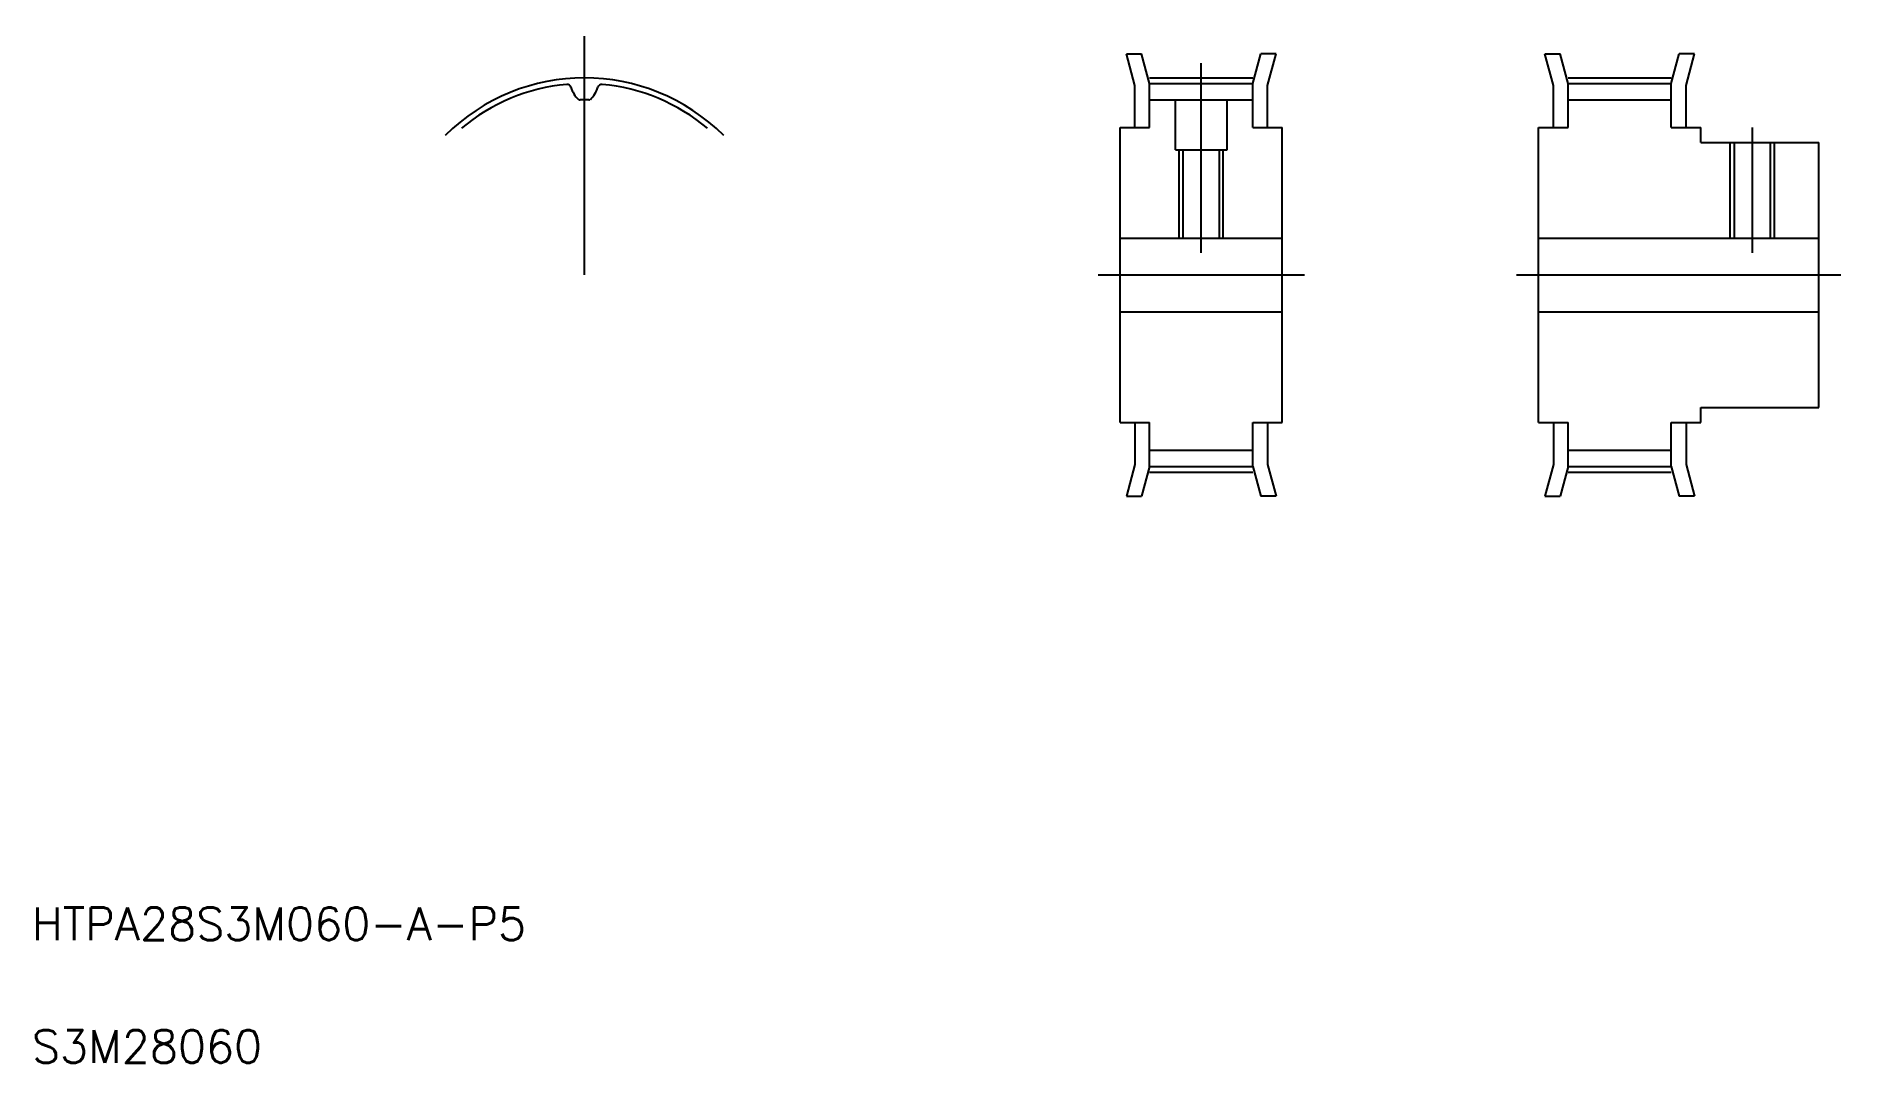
# Model space of a CAD drawing. Extents: x 6 to 128, y 6 to 75.
import ezdxf

# ---------------------------------------------------------------- set-up
doc = ezdxf.new("R2010")
doc.units = 0
doc.linetypes.add('CENTER', pattern=[50.8, 31.75, -6.35, 6.35, -6.35])
doc.linetypes.add('DASHED', pattern=[19.05, 12.7, -6.35])
doc.layers.get('0').update_dxf_attribs({"linetype": 'CONTINUOUS'})
doc.layers.add('CENTER', color=1, linetype='CENTER')
doc.styles.get("Standard").update_dxf_attribs({"font": 'txt', "bigfont": 'BIGFONT'})

msp = doc.modelspace()

# ---------------------------------------------------------------- linework, layer by layer
at = {"color": 7, "linetype": 'CONTINUOUS'}
for p, q in [((79.81, 74.02), (80.84, 74.02)), ((80.38, 71.88), (79.81, 74.02)), ((81.38, 72.01), (80.84, 74.02)), ((88.38, 72.01), (88.92, 74.02)), ((89.96, 74.02), (88.92, 74.02)), ((89.38, 71.88), (89.96, 74.02)), ((108.2, 74.02), (109.24, 74.02)), ((108.77, 71.88), (108.2, 74.02)), ((109.77, 72.01), (109.24, 74.02)), ((116.77, 72.01), (117.31, 74.02)), ((118.35, 74.02), (117.31, 74.02)), ((117.77, 71.88), (118.35, 74.02)), ((80.38, 69.02), (80.38, 71.88)), ((81.38, 72.01), (88.38, 72.01)), ((81.38, 69.02), (81.38, 72.01)), ((88.38, 69.02), (88.38, 72.01)), ((89.38, 69.02), (89.38, 71.88)), ((108.77, 69.02), (108.77, 71.88)), ((109.77, 72.01), (116.77, 72.01)), ((109.77, 69.02), (109.77, 72.01)), ((116.77, 69.02), (116.77, 72.01)), ((117.77, 69.02), (117.77, 71.88)), ((81.38, 70.9), (88.38, 70.9)), ((109.77, 70.9), (116.77, 70.9)), ((79.38, 49.02), (79.38, 69.02)), ((79.38, 69.02), (81.38, 69.02)), ((88.38, 69.02), (90.38, 69.02)), ((90.38, 49.02), (90.38, 69.02)), ((107.77, 49.02), (107.77, 69.02)), ((107.77, 69.02), (109.77, 69.02)), ((116.77, 69.02), (118.77, 69.02)), ((118.77, 68.02), (118.77, 69.02)), ((118.77, 68.02), (126.77, 68.02)), ((126.77, 50.02), (126.77, 68.02)), ((79.38, 61.52), (90.38, 61.52)), ((107.77, 61.52), (126.77, 61.52)), ((126.77, 59.02), (126.77, 59.02)), ((79.38, 56.52), (90.38, 56.52)), ((107.77, 56.52), (126.77, 56.52)), ((126.77, 54.52), (126.77, 54.52)), ((79.38, 49.02), (81.38, 49.02)), ((80.38, 49.02), (80.38, 46.16)), ((81.38, 46.03), (81.38, 49.02)), ((88.38, 49.02), (90.38, 49.02)), ((88.38, 46.03), (88.38, 49.02)), ((89.38, 49.02), (89.38, 46.16)), ((107.77, 49.02), (109.77, 49.02)), ((108.77, 49.02), (108.77, 46.16)), ((109.77, 46.03), (109.77, 49.02)), ((116.77, 49.02), (118.77, 49.02)), ((116.77, 46.03), (116.77, 49.02)), ((117.77, 49.02), (117.77, 46.16)), ((118.77, 50.02), (126.77, 50.02)), ((118.77, 49.02), (118.77, 50.02)), ((81.38, 47.14), (88.38, 47.14)), ((109.77, 47.14), (116.77, 47.14)), ((80.38, 46.16), (79.81, 44.02)), ((81.38, 46.03), (80.84, 44.02)), ((81.38, 46.03), (88.38, 46.03)), ((88.38, 46.03), (88.92, 44.02)), ((89.38, 46.16), (89.96, 44.02)), ((108.77, 46.16), (108.2, 44.02)), ((109.77, 46.03), (109.24, 44.02)), ((109.77, 46.03), (116.77, 46.03)), ((116.77, 46.03), (117.31, 44.02)), ((117.77, 46.16), (118.35, 44.02)), ((79.81, 44.02), (80.84, 44.02)), ((89.96, 44.02), (88.92, 44.02)), ((108.2, 44.02), (109.24, 44.02)), ((118.35, 44.02), (117.31, 44.02))]:
    msp.add_line(p, q, dxfattribs=at)
at = {"color": 3, "linetype": 'DASHED'}
for p, q in [((83.13, 67.52), (83.13, 70.9)), ((86.63, 67.52), (86.63, 70.9)), ((83.13, 67.52), (86.63, 67.52)), ((83.38, 61.52), (83.38, 67.52)), ((83.66, 61.52), (83.66, 67.52)), ((86.11, 61.52), (86.11, 67.52)), ((86.38, 61.52), (86.38, 67.52)), ((120.77, 61.52), (120.77, 68.02)), ((121.05, 61.52), (121.05, 68.02)), ((123.5, 61.52), (123.5, 68.02)), ((123.77, 61.52), (123.77, 68.02))]:
    msp.add_line(p, q, dxfattribs=at)
at = {"color": 7, "linetype": 'CONTINUOUS'}
for centre, radius, start, end in [((43.04, 59.02), 12.99, 95.3052, 130), ((41.86, 71.67), 0.28, 17.5467, 95.3052), ((44.01, 72.35), 1.98, 197.5467, 225.8314), ((42.06, 72.35), 1.98, 314.1686, 342.4533), ((44.21, 71.67), 0.28, 84.6948, 162.4533), ((43.04, 59.02), 12.99, 50, 84.6948), ((42.74, 71.05), 0.15, 225.8314, 271.4129), ((43.04, 59.02), 11.88, 90, 91.4129), ((43.04, 59.02), 11.88, 88.5871, 90), ((43.33, 71.05), 0.15, 268.5871, 314.1686)]:
    msp.add_arc(centre, radius, start, end, dxfattribs=at)
at = {"layer": 'CENTER', "color": 1, "linetype": 'CENTER'}
for p, q in [((43.04, 59.02), (43.04, 75.23)), ((81.38, 72.39), (88.38, 72.39)), ((84.88, 60.52), (84.88, 73.39)), ((109.77, 72.39), (116.77, 72.39)), ((122.27, 60.52), (122.27, 69.02)), ((77.88, 59.02), (91.88, 59.02)), ((106.27, 59.02), (128.27, 59.02)), ((81.38, 45.65), (88.38, 45.65)), ((109.77, 45.65), (116.77, 45.65))]:
    msp.add_line(p, q, dxfattribs=at)
msp.add_arc((43.04, 59.02), 13.37, 45, 135, dxfattribs=at)

# ---------------------------------------------------------------- texts
at = {"color": 7, "linetype": 'CONTINUOUS'}
for s, height, p in [('HTPA28S3M060-A-P5', 2.2222, (5.56, 13.89)), ('S3M28060', 2.222, (5.56, 5.56))]:
    msp.add_text(s, height=height, dxfattribs=at).set_placement(p)

doc.saveas('drawing.dxf')
